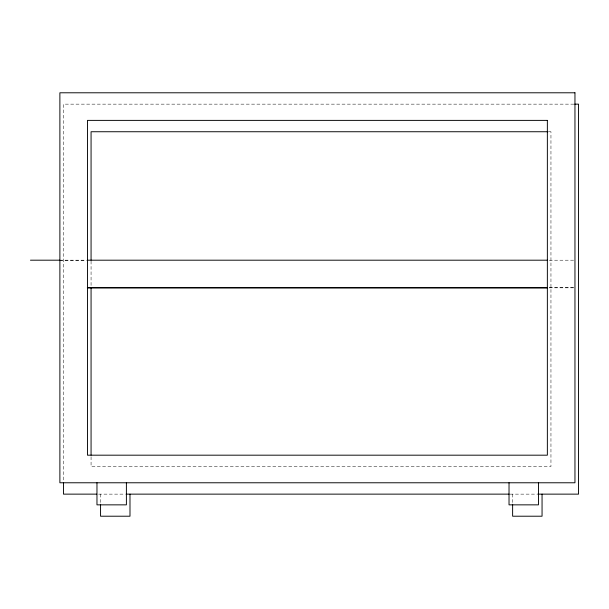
<?xml version="1.0" encoding="UTF-8"?>
<svg xmlns="http://www.w3.org/2000/svg" width="609" height="609" viewBox="0 0 609 609"><rect width="100%" height="100%" fill="white"/><g stroke="black" fill="none" stroke-linecap="round" stroke-linejoin="round"><path stroke-width="0.46" stroke-dasharray="3.04 2.28" d="M573.8 104.147L63.473 104.147L63.473 481.765M549.059 131.742L550.955 131.742L550.955 466.54L91.068 466.54L91.068 456.08M59.712 260.218L86.349 260.195M59.712 260.195L86.349 260.218M549.257 260.218L574.005 260.195M549.257 287.783L574.005 287.783M549.257 287.813L573.838 287.813M98.635 494.135L125.248 494.135M510.129 494.135L536.735 494.135M512.618 494.135L512.618 504.252M100.561 494.135L100.561 504.252M91.068 261.094L91.068 286.778"/><path stroke-width="0.91" d="M547.362 260.195L87.475 260.195M87.475 287.783L547.362 287.813M574.751 104.147L578.55 104.147L578.55 494.135L537.686 494.135M548.108 131.742L91.068 131.742L91.068 260.142M30.45 260.188L59.918 260.188M87.315 287.783L547.362 287.783M96.74 494.135L63.473 494.135L63.473 482.716M126.192 494.135L509.177 494.135M542.056 494.135L542.056 516.211L512.618 516.211L512.618 504.252M538.463 482.777L538.463 504.853L509.025 504.853L509.025 482.777M129.991 494.135L129.991 516.211L100.561 516.211L100.561 504.252M126.398 482.777L126.398 504.853L96.968 504.853L96.968 482.777M91.068 287.73L91.068 455.129M574.957 92.789L59.88 92.789L59.88 482.777L574.957 482.777L574.957 92.789M547.362 120.384L87.475 120.384L87.475 455.182L547.362 455.182L547.362 120.384"/></g></svg>
